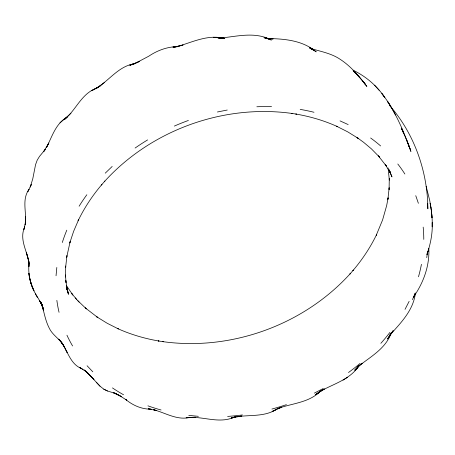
<?xml version="1.0" encoding="UTF-8"?>
<svg xmlns="http://www.w3.org/2000/svg" width="455" height="455" viewBox="0 0 455 455"><rect width="100%" height="100%" fill="white"/><g stroke="black" fill="none" stroke-linecap="round" stroke-linejoin="round"><path stroke-width="0.68" d="M428.826 248.333C429.691 265.333 423.838 281.73 414.414 295.676M65.708 266.152L65.566 277.021L65.503 274.979L66.003 282.538L65.776 280.286L67.283 289.875L66.692 287.514L68.199 293.475L66.686 287.884M65.708 266.118L65.645 267.324L66.93 255.682L66.692 257.263L70.133 241.662L69.763 242.976L73.63 231.311L78.567 219.822L78.089 220.806C84.391 207.702 92.513 195.508 101.926 184.446L101.442 184.997L104.883 181.062L104.417 181.596C150.867 130.221 223.507 103.865 292.093 113.454L291.393 113.34L296.563 114.154L295.835 114.04C310.168 116.48 324.227 120.621 337.479 126.626L336.478 126.177L347.648 131.819L358.113 138.28L356.987 137.512L363.5 142.222L371.377 148.831L379.544 157.151L378.304 155.803L386.437 166.194L385.169 164.323L390.185 172.633L388.871 169.891L391.983 176.898L389.85 171.592M56.039 275.758L56.824 267.449M426.745 257.661L427.552 251.353L427.017 254.737L428.013 251.046L427.541 252.673C430.737 242.964 432.671 232.772 432.227 222.518L432.216 226.812C432.466 218.946 431.647 211.069 430.168 203.345L431.425 210.739L432 217.769L431.624 213.241M24.729 226.425L23.87 229.593L25.44 222.899L25.651 216.535L25.167 224.906C27.181 213.185 21.254 199.819 29.069 189.354L27.937 191.458L31.264 184.582L30.263 187.056L32.811 178.633L35.564 164.636L37.23 160.109L39.5 156.406L45.5 149.166L43.572 151.76L48.827 143.018L46.626 147.249C52.143 136.437 55.789 123.51 67.078 117.14L64.098 119.5L70.974 113.21M412.406 299.635L415.404 293.208C413.276 310.498 400.724 322.959 389.73 335.289L393.188 330.654L387.478 339.043L390.731 333.89L390.265 334.624M414.858 294.163L414.528 295.466L414.88 294.192M24.308 227.983C19.229 240.172 27.761 251.888 29.086 263.837L28.489 259.703L26.282 252.258L28.796 261.614L29.001 266.533L28.995 263.24C28.085 272.704 29.694 282.271 33.983 290.796L30.832 282.64L31.059 283.454L29.274 276.185L30.104 280.269L29.893 279.256M414.448 295.318L414.073 296.546L415.301 292.992M414.528 295.033L413.584 297.615L415.404 293.208M409.136 301.364L405.03 309.36M388.081 338.617L391.26 332.901C385.652 348.86 370.182 356.845 357.835 366.827L362.129 363.261L358.301 366.565L358.682 366.19L355.042 370.125L359.012 365.752L355.474 369.96L358.455 366.309M358.876 365.814C349.997 379.771 333.231 383.855 319.711 391.658L324.381 388.962L315.577 394.582L323.34 389.321M105.253 173.162L112.186 166.45M354.553 370.199L358.682 366.19M67.585 116.531L64.826 119.193C75.968 109.877 81.291 94.242 95.499 88.634L91.637 90.721L100.214 85.944L96.392 88.196C109.393 80.387 118.613 66.066 134.566 63.728L129.783 65.093L134.703 63.541L130.096 65.23L139.588 61.385L135.112 63.421L148.666 56.261C157.464 50.346 167.673 46.569 178.366 46.609L172.928 47.104L178.201 46.427L174.237 47.07M59.975 122.856L63.433 119.887M100.527 85.494L104.553 82.423M96.932 88.105L100.936 85.187M319.945 391.653L315.827 394.752L320.257 391.351C308.661 403.033 291.456 403.255 276.924 408.874L281.679 407.162L272.107 411.491L276.714 409.199C264.844 416.996 250.233 414.727 236.884 416.717L241.531 416.075L231.612 417.849L236.105 416.757L231.265 418.099L234.427 417.042M343.03 380.13L347.7 377.201M323.272 388.502L314.348 393.12M234.496 417.03C220.658 423.611 205.825 417.298 191.475 417.337L195.599 417.235L186.129 417.758L190.144 417.372C177.217 420.619 165.609 412.895 153.574 409.722L156.554 410.507M217.416 111.993L227.25 110.03M174.202 47.047L183.075 45.051L177.956 46.353C193.159 41.849 208.595 34.091 224.821 38.561L213.452 37.282L224.349 38.26L218.212 37.941L223.411 37.862L221.34 37.992M221.067 38.01C237.817 36.264 255.505 31.514 271.356 40.046L264.679 37.708L269.849 39.158L264.014 37.685L269.087 38.794L265.902 38.209M222.973 37.89L223.411 37.862M198.34 416.319L188.78 415.398M151.066 409.176C141.568 409.278 132.797 405.354 125.546 399.359L126.746 400.167L118.454 394.934L114.626 393.057L121.303 396.538L113.483 392.779L116.15 393.672L107.482 390.993L103.746 389.133L100.003 386.164L87.195 372.446L84.107 370.006L87.195 372.446L93.986 379.572L85.927 371.388L79.87 367.583L82.833 369.312M151.003 409.147L148.273 408.817L156.503 410.501M265.834 38.146L273.108 38.988L267.551 38.516C284.574 38.806 302.655 40.336 316.202 51.853L309.485 47.53L314.229 50.488L310.253 48.202M310.168 48.332C320.519 51.489 331.553 53.286 340.619 59.616C350.612 66.168 358.364 75.394 365.672 84.71L358.506 76.235M340.044 120.888L348.177 124.585M311.004 48.702L312.244 49.248L309.349 47.826M103.746 389.133L107.482 390.993M310.117 48.253L311.368 48.895M353.046 70.206C365.848 76.275 376.825 85.802 384.822 97.484L381.899 93.616C387.177 100.225 391.613 107.465 395.503 114.967M81.553 368.573C68.79 363.517 67.482 347.944 58.604 339.1C62.54 342.877 64.855 347.904 67.266 352.71L66.049 350.316M310.31 48.207L313.245 49.851M353.546 71.298L356.367 73.864L354.894 72.59M353.774 71.372L355.184 72.789M77.902 300.772L86.37 308.877L85.176 307.819L97.836 317.567L96.71 316.799L107.175 323.26L118.346 328.902L117.344 328.453C130.596 334.459 144.656 338.6 158.988 341.04L158.26 340.926L163.43 341.739L162.731 341.625C231.316 351.214 303.957 324.859 350.407 273.483L349.94 274.018L353.381 270.077L352.898 270.634C362.311 259.572 370.433 247.378 376.734 234.274L376.257 235.258L382.604 219.896L386.653 205.626L388.132 197.817L387.893 199.398L389.179 187.756L389.088 189.57L389.27 178.696M92.803 371.792L87.076 365.763M356.714 74.41L359.837 77.708M96.289 382.28L100.003 386.164M389.491 105.367C414.215 133.395 427.666 171.546 427.859 208.799L427.49 203.226M75.28 297.928L79.13 302.109M357.175 74.768L354.957 72.317L358.676 76.429M374.579 85.193L379.078 90.187M76.52 299.271L71.606 293.395L72.863 295.005L66.299 285.478M64.764 347.779C61.453 339.822 52.945 335.972 49.311 328.26C45.375 320.729 44.05 312.261 41.843 304.15M63.552 345.43L61.18 341.933L62.318 343.616M390.31 105.776L387.666 101.624C397.3 116.184 404.023 132.456 410 148.796L406.491 139.856M30.832 282.64C32.834 292.411 40.899 299.942 43.447 309.701L40.944 302.126L43.458 310.464M35.399 293.913L37.35 297.382M401.424 128.162L402.624 130.54L401.475 128.242M40.58 302.063L42.685 306.539L39.545 300.641L41.564 304.128L43.14 308.171L40.643 302.188M401.447 128.333L402.271 130.141M402.823 131.347L403.648 133.156L402.43 130.323M405.28 137.035L406.252 139.293M402.442 130.357L403.215 132.178M403.733 133.395L405.024 136.432M389.105 169.709L390.481 173.139L389.742 171.148M408.789 145.458L410.911 151.452L406.451 139.19M415.756 195.678L418.39 203.305M66.703 288.442L67.414 290.438L66.652 288.1M66.686 288.208L68.665 294.288L66.663 287.816M426.142 186.271L429.736 200.541L430.948 207.975M41.826 304.128L42.588 306.801M388.109 167.98L389.321 180.1L389.281 178.741M28.796 261.614L28.483 259.39L28.91 262.598M423.173 227.119A187.972 150.315 -19.9 0 1 423.781 239.398M389.907 332.429A187.972 150.315 -19.9 0 1 380.858 343.315M360.081 363.426A187.972 150.315 -19.9 0 1 348.49 372.52M242.441 414.937A187.972 150.315 -19.9 0 1 227.631 416.405M161.076 409.995A187.972 150.315 -19.9 0 1 147.949 405.843M72.578 345.959A187.972 150.315 -19.9 0 1 66.942 335.198M59.053 312.329A187.972 150.315 -19.9 0 1 56.858 300.368M79.113 206.217A187.972 150.315 -19.9 0 1 86.854 194.74M174.35 126.075A187.972 150.315 -19.9 0 1 188.404 120.456M256.853 106.766A187.972 150.315 -19.9 0 1 271.544 106.641M300.203 109.399A187.972 150.315 -19.9 0 1 313.995 112.266M370.626 137.996A187.972 150.315 -19.9 0 1 380.613 145.936M135.101 148.04A187.972 150.321 -19.9 0 1 147.619 139.912M397.795 163.999A187.972 150.321 -19.9 0 1 404.87 174.015M421.432 264.321A187.978 150.321 -19.9 0 1 418.481 276.794M286.394 404.654A187.978 150.321 -19.9 0 1 271.919 409.051M123.55 394.764A187.978 150.321 -19.9 0 1 112.448 387.91M62.307 242.504A187.978 150.321 -19.9 0 1 66.794 230.173M363.573 82.167L362.271 80.49L366.861 86.439L363.573 82.167M29.444 277.271L28.921 273.398L29.444 277.271"/></g></svg>
